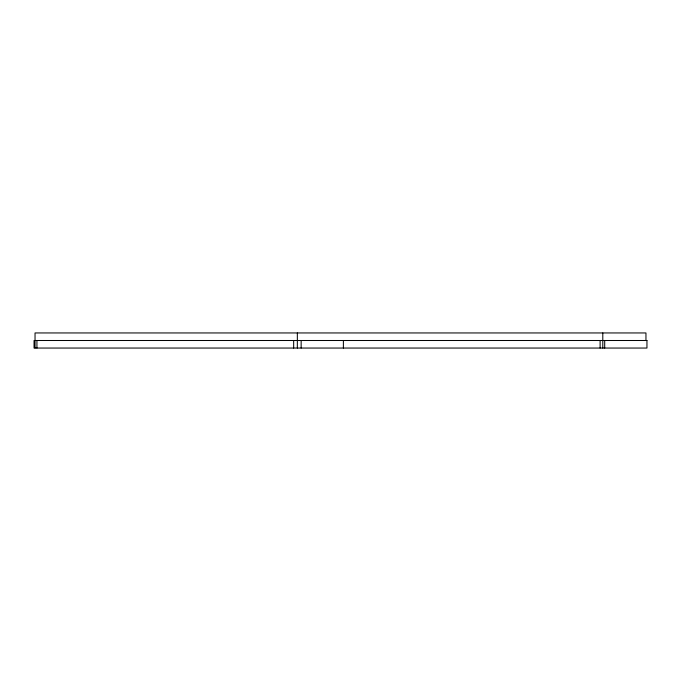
<?xml version="1.0" encoding="UTF-8"?>
<svg xmlns="http://www.w3.org/2000/svg" width="681" height="681" viewBox="0 0 681 681"><rect width="100%" height="100%" fill="white"/><g stroke="black" fill="none" stroke-linecap="round" stroke-linejoin="round"><path stroke-width="1.02" d="M645.954 340.5L645.954 332.949L35.037 332.949L35.037 348.051M604.702 340.5L604.702 348.051M602.796 332.949L602.796 348.051M600.106 340.5L600.106 348.051M343.386 340.5L343.386 348.051M301.147 340.5L301.147 348.051M297.342 332.949L297.342 348.051M293.664 340.5L293.664 348.051M36.936 340.5L36.936 348.051M646.95 340.5L34.05 340.5L34.05 348.051L646.95 348.051L646.95 340.5"/></g></svg>
